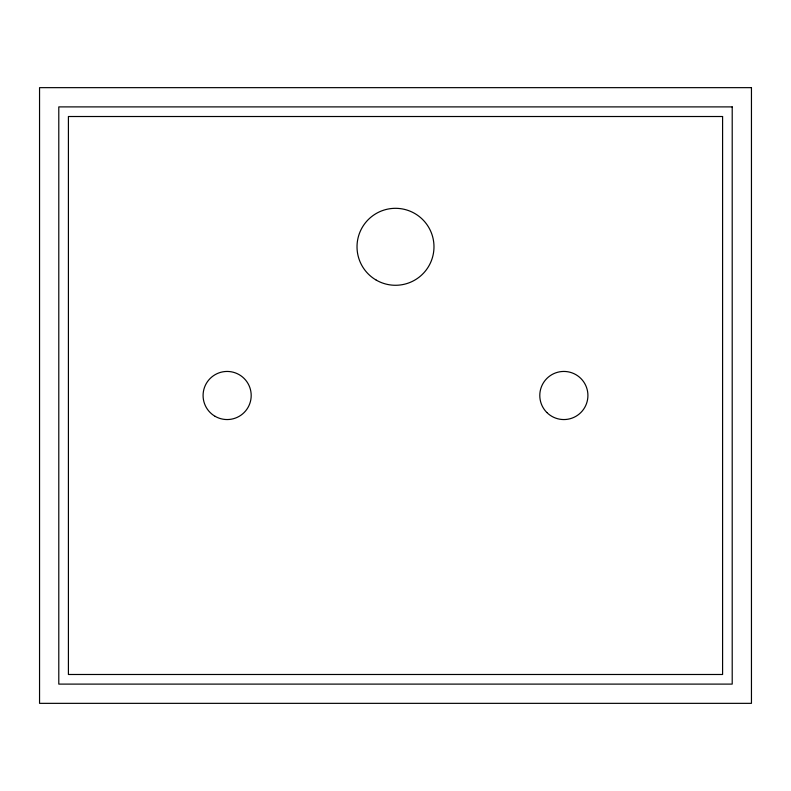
<?xml version="1.0" encoding="UTF-8"?>
<svg xmlns="http://www.w3.org/2000/svg" width="791" height="791" viewBox="0 0 791 791"><rect width="100%" height="100%" fill="white"/><g stroke="black" fill="none" stroke-linecap="round" stroke-linejoin="round"><path stroke-width="1.19" d="M751.45 87.653L39.55 87.653L39.55 703.347L751.45 703.347L751.45 87.653M732.209 106.894L58.791 106.894L58.791 684.106L732.209 684.106L732.209 106.894M722.588 116.514L68.412 116.514L68.412 674.486L722.588 674.486L722.588 116.514M546.848 412.507A24.046 24.046 0 0 0 587.09 401.729A24.046 24.046 0 0 0 557.625 372.264A24.046 24.046 0 0 0 546.848 412.507M215.122 416.333A24.046 24.046 0 0 0 251.192 395.5A24.046 24.046 0 0 0 215.122 374.667A24.046 24.046 0 0 0 215.122 416.333M376.259 280.123A38.482 38.482 0 0 0 433.982 246.792A38.482 38.482 0 0 0 376.259 213.471A38.482 38.482 0 0 0 376.259 280.123"/></g></svg>
